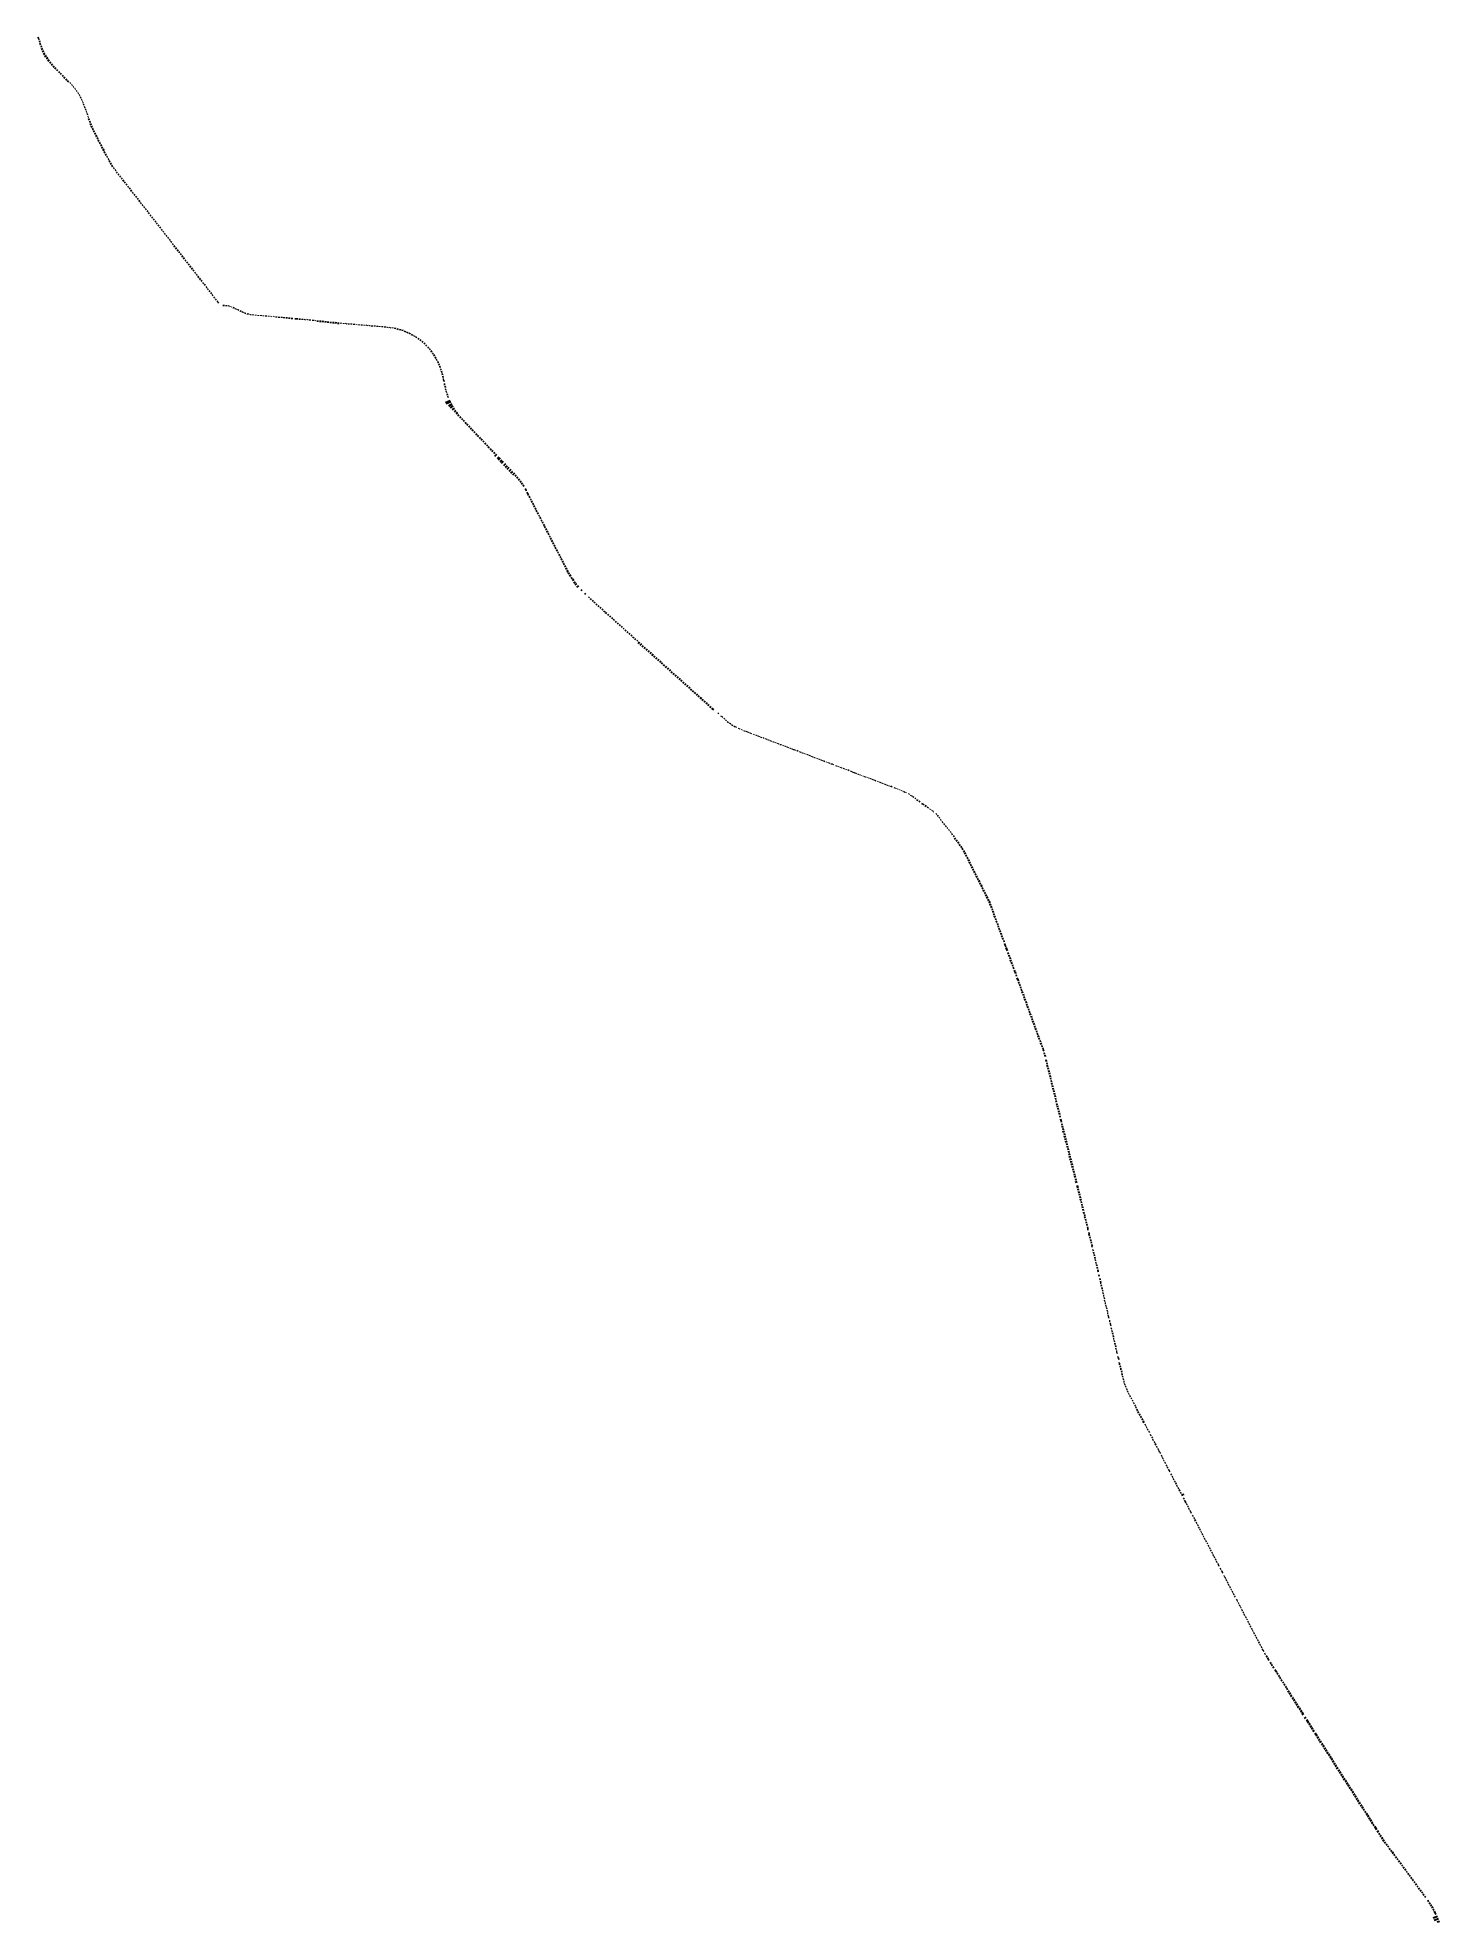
# Model space of a CAD drawing. Header units: millimetres. Extents: x 8460457 to 8473953, y 5852404 to 5870538.
import ezdxf

# ---------------------------------------------------------------- set-up
doc = ezdxf.new("R2010")
doc.units = ezdxf.units.MM
doc.layers.add('! PRZEKROJE', color=1, linetype='Continuous', lineweight=25)

msp = doc.modelspace()

# ---------------------------------------------------------------- linework, layer by layer
at = {"layer": '! PRZEKROJE', "lineweight": 30}
for p, q in [((8460470, 5870538), (8460457, 5870535)), ((8460473, 5870526), (8460461, 5870522)), ((8460480, 5870502), (8460468, 5870498)), ((8460488, 5870478), (8460475, 5870474)), ((8463899, 5867746), (8463897, 5867734)), ((8463924, 5867740), (8463920, 5867728)), ((8463948, 5867734), (8463944, 5867721)), ((8463971, 5867726), (8463967, 5867714)), ((8463995, 5867717), (8463990, 5867705)), ((8464018, 5867708), (8464013, 5867696)), ((8464041, 5867697), (8464035, 5867686)), ((8464063, 5867686), (8464057, 5867674)), ((8464084, 5867673), (8464078, 5867662)), ((8464106, 5867660), (8464099, 5867649)), ((8464126, 5867645), (8464119, 5867635)), ((8464146, 5867630), (8464138, 5867621)), ((8464165, 5867615), (8464157, 5867605)), ((8464184, 5867598), (8464175, 5867589)), ((8464202, 5867580), (8464193, 5867572)), ((8464219, 5867562), (8464210, 5867554)), ((8464235, 5867543), (8464228, 5867537)), ((8464251, 5867524), (8464241, 5867516)), ((8464266, 5867504), (8464256, 5867497)), ((8464280, 5867483), (8464269, 5867476)), ((8464293, 5867462), (8464282, 5867455)), ((8464305, 5867440), (8464294, 5867434)), ((8464316, 5867417), (8464305, 5867412)), ((8464326, 5867395), (8464315, 5867390)), ((8464336, 5867371), (8464324, 5867367)), ((8464344, 5867348), (8464332, 5867344)), ((8464470, 5866971), (8464448, 5866956)), ((8464484, 5866950), (8464466, 5866937)), ((8464499, 5866930), (8464484, 5866918)), ((8464514, 5866910), (8464501, 5866899))]:
    msp.add_line(p, q, dxfattribs=at)
at = {"layer": '! PRZEKROJE', "linetype": 'ByBlock', "lineweight": 30}
for p, q in [((8460497, 5870455), (8460484, 5870450)), ((8460506, 5870432), (8460492, 5870425)), ((8460517, 5870409), (8460501, 5870401)), ((8460528, 5870387), (8460511, 5870378)), ((8460541, 5870365), (8460524, 5870355)), ((8460554, 5870344), (8460539, 5870334)), ((8460568, 5870323), (8460553, 5870313)), ((8460583, 5870303), (8460571, 5870294)), ((8460599, 5870284), (8460588, 5870275)), ((8460615, 5870265), (8460605, 5870256)), ((8460633, 5870247), (8460622, 5870237)), ((8460650, 5870229), (8460640, 5870219)), ((8460668, 5870211), (8460657, 5870201)), ((8460685, 5870193), (8460674, 5870183)), ((8460703, 5870176), (8460692, 5870165)), ((8460720, 5870158), (8460709, 5870147)), ((8460738, 5870140), (8460726, 5870129)), ((8460755, 5870122), (8460744, 5870111)), ((8460773, 5870104), (8460766, 5870098)), ((8460790, 5870086), (8460783, 5870080)), ((8460806, 5870067), (8460799, 5870061)), ((8460822, 5870047), (8460815, 5870042)), ((8460836, 5870027), (8460829, 5870022)), ((8460850, 5870006), (8460843, 5870002)), ((8460863, 5869985), (8460856, 5869981)), ((8460875, 5869963), (8460867, 5869959)), ((8460886, 5869941), (8460878, 5869937)), ((8460897, 5869918), (8460888, 5869914)), ((8460906, 5869895), (8460897, 5869891)), ((8460915, 5869871), (8460906, 5869868)), ((8460923, 5869848), (8460914, 5869845)), ((8460931, 5869824), (8460923, 5869821)), ((8460940, 5869801), (8460931, 5869798)), ((8460948, 5869777), (8460940, 5869774)), ((8460957, 5869754), (8460943, 5869749)), ((8460966, 5869730), (8460952, 5869725)), ((8460975, 5869707), (8460960, 5869701)), ((8460985, 5869684), (8460970, 5869678)), ((8460995, 5869661), (8460981, 5869654)), ((8461006, 5869639), (8460992, 5869632)), ((8461017, 5869617), (8461004, 5869610)), ((8461029, 5869594), (8461015, 5869587)), ((8461040, 5869572), (8461026, 5869565)), ((8461051, 5869550), (8461038, 5869543)), ((8461063, 5869528), (8461049, 5869521)), ((8461074, 5869505), (8461061, 5869498)), ((8461086, 5869483), (8461072, 5869476)), ((8461097, 5869461), (8461083, 5869454)), ((8461108, 5869438), (8461095, 5869432)), ((8461120, 5869416), (8461106, 5869409)), ((8461131, 5869394), (8461120, 5869388)), ((8461143, 5869372), (8461132, 5869366)), ((8461155, 5869350), (8461143, 5869344)), ((8461167, 5869328), (8461155, 5869321)), ((8461181, 5869307), (8461168, 5869299)), ((8461195, 5869287), (8461183, 5869279)), ((8461209, 5869266), (8461199, 5869259)), ((8461224, 5869246), (8461214, 5869239)), ((8461240, 5869226), (8461230, 5869219)), ((8461255, 5869207), (8461245, 5869199)), ((8461271, 5869187), (8461260, 5869179)), ((8461286, 5869167), (8461275, 5869159)), ((8461301, 5869148), (8461291, 5869139)), ((8461317, 5869128), (8461306, 5869120)), ((8461332, 5869108), (8461321, 5869100)), ((8461348, 5869089), (8461337, 5869080)), ((8461363, 5869069), (8461352, 5869061)), ((8461378, 5869049), (8461368, 5869041)), ((8461394, 5869030), (8461383, 5869021)), ((8461409, 5869010), (8461399, 5869002)), ((8461425, 5868990), (8461414, 5868982)), ((8461440, 5868971), (8461429, 5868962)), ((8461455, 5868951), (8461445, 5868943)), ((8461471, 5868931), (8461460, 5868923)), ((8461486, 5868911), (8461476, 5868903)), ((8461501, 5868892), (8461491, 5868884)), ((8461517, 5868872), (8461507, 5868864)), ((8461532, 5868852), (8461522, 5868844)), ((8461547, 5868832), (8461537, 5868825)), ((8461563, 5868813), (8461553, 5868805)), ((8461578, 5868793), (8461568, 5868785)), ((8461594, 5868773), (8461584, 5868766)), ((8461609, 5868754), (8461599, 5868746)), ((8461624, 5868734), (8461615, 5868726)), ((8461640, 5868714), (8461630, 5868707)), ((8461655, 5868694), (8461645, 5868687)), ((8461670, 5868675), (8461661, 5868667)), ((8461686, 5868655), (8461676, 5868648)), ((8461701, 5868635), (8461692, 5868628)), ((8461716, 5868615), (8461707, 5868608)), ((8461732, 5868596), (8461723, 5868589)), ((8461747, 5868576), (8461738, 5868569)), ((8461762, 5868556), (8461753, 5868549)), ((8461778, 5868537), (8461766, 5868527)), ((8461793, 5868517), (8461781, 5868508)), ((8461809, 5868497), (8461797, 5868488)), ((8461824, 5868477), (8461812, 5868468)), ((8461839, 5868458), (8461828, 5868449)), ((8461855, 5868438), (8461843, 5868429)), ((8461870, 5868418), (8461859, 5868409)), ((8461885, 5868398), (8461874, 5868390)), ((8461901, 5868379), (8461889, 5868370)), ((8461916, 5868359), (8461905, 5868350)), ((8461931, 5868339), (8461920, 5868331)), ((8461947, 5868320), (8461936, 5868311)), ((8461962, 5868300), (8461951, 5868291)), ((8461977, 5868280), (8461967, 5868272)), ((8461993, 5868260), (8461982, 5868252)), ((8462008, 5868241), (8461997, 5868232)), ((8462024, 5868221), (8462013, 5868213)), ((8462039, 5868201), (8462028, 5868193)), ((8462054, 5868181), (8462044, 5868173)), ((8462070, 5868162), (8462059, 5868153)), ((8462085, 5868142), (8462075, 5868134)), ((8462100, 5868122), (8462090, 5868114)), ((8462115, 5868102), (8462105, 5868094)), ((8462130, 5868082), (8462121, 5868075)), ((8462144, 5868065), (8462134, 5868058)), ((8462161, 5868043), (8462152, 5868035)), ((8462176, 5868023), (8462167, 5868016)), ((8462191, 5868003), (8462182, 5867996)), ((8462199, 5867992), (8462190, 5867986)), ((8462248, 5867967), (8462247, 5867956)), ((8462272, 5867964), (8462271, 5867954)), ((8462297, 5867960), (8462295, 5867951)), ((8462321, 5867953), (8462318, 5867944)), ((8462345, 5867944), (8462340, 5867933)), ((8462367, 5867934), (8462362, 5867923)), ((8462390, 5867923), (8462384, 5867912)), ((8462413, 5867912), (8462407, 5867900)), ((8462435, 5867901), (8462429, 5867890)), ((8462458, 5867891), (8462453, 5867880)), ((8462481, 5867884), (8462478, 5867872)), ((8462506, 5867878), (8462504, 5867870)), ((8462530, 5867874), (8462530, 5867867)), ((8462555, 5867872), (8462555, 5867865)), ((8462580, 5867870), (8462580, 5867863)), ((8462605, 5867868), (8462605, 5867861)), ((8462630, 5867866), (8462630, 5867859)), ((8462655, 5867864), (8462654, 5867857)), ((8462680, 5867862), (8462679, 5867855)), ((8462705, 5867860), (8462704, 5867853)), ((8462730, 5867858), (8462729, 5867851)), ((8462755, 5867856), (8462754, 5867846)), ((8462780, 5867854), (8462779, 5867844)), ((8462805, 5867852), (8462804, 5867842)), ((8462829, 5867850), (8462829, 5867839)), ((8462854, 5867848), (8462853, 5867836)), ((8462879, 5867846), (8462878, 5867834)), ((8462904, 5867844), (8462903, 5867831)), ((8462940, 5867841), (8462939, 5867828)), ((8462954, 5867839), (8462953, 5867827)), ((8462979, 5867837), (8462978, 5867825)), ((8463004, 5867834), (8463003, 5867823)), ((8463029, 5867831), (8463028, 5867821)), ((8463054, 5867829), (8463053, 5867819)), ((8463078, 5867826), (8463078, 5867817)), ((8463107, 5867823), (8463106, 5867814)), ((8463128, 5867821), (8463127, 5867813)), ((8463153, 5867818), (8463151, 5867804)), ((8463178, 5867816), (8463176, 5867801)), ((8463203, 5867813), (8463201, 5867799)), ((8463228, 5867811), (8463226, 5867796)), ((8463252, 5867808), (8463251, 5867794)), ((8463277, 5867805), (8463276, 5867791)), ((8463302, 5867803), (8463301, 5867788)), ((8463327, 5867800), (8463325, 5867786)), ((8463352, 5867798), (8463350, 5867783)), ((8463377, 5867795), (8463376, 5867787)), ((8463402, 5867793), (8463401, 5867784)), ((8463427, 5867791), (8463426, 5867782)), ((8463451, 5867789), (8463451, 5867780)), ((8463476, 5867787), (8463476, 5867778)), ((8463501, 5867785), (8463501, 5867776)), ((8463526, 5867783), (8463525, 5867774)), ((8463551, 5867780), (8463550, 5867772)), ((8463576, 5867778), (8463575, 5867770)), ((8463601, 5867776), (8463600, 5867768)), ((8463626, 5867774), (8463625, 5867766)), ((8463651, 5867772), (8463650, 5867764)), ((8463676, 5867770), (8463675, 5867761)), ((8463701, 5867768), (8463700, 5867759)), ((8463725, 5867766), (8463725, 5867757)), ((8463750, 5867764), (8463750, 5867755)), ((8463775, 5867762), (8463775, 5867753)), ((8463800, 5867760), (8463799, 5867750)), ((8463825, 5867757), (8463824, 5867747)), ((8463850, 5867754), (8463849, 5867745)), ((8463875, 5867751), (8463873, 5867742)), ((8463899, 5867746), (8463897, 5867734)), ((8464352, 5867324), (8464339, 5867321)), ((8464358, 5867300), (8464346, 5867297)), ((8464364, 5867276), (8464352, 5867273)), ((8464369, 5867251), (8464357, 5867248)), ((8464373, 5867237), (8464361, 5867234)), ((8464380, 5867202), (8464368, 5867200)), ((8464386, 5867178), (8464374, 5867175)), ((8464392, 5867154), (8464380, 5867151)), ((8464429, 5867045), (8464383, 5867024)), ((8464398, 5867130), (8464386, 5867126)), ((8464434, 5867036), (8464391, 5867016)), ((8464406, 5867106), (8464394, 5867102)), ((8464414, 5867082), (8464402, 5867078)), ((8464446, 5867012), (8464412, 5866994)), ((8464457, 5866992), (8464429, 5866976)), ((8464531, 5866891), (8464519, 5866881)), ((8464549, 5866872), (8464538, 5866861)), ((8464565, 5866855), (8464554, 5866844)), ((8464582, 5866837), (8464571, 5866826)), ((8464599, 5866819), (8464588, 5866808)), ((8464617, 5866800), (8464605, 5866790)), ((8464634, 5866782), (8464623, 5866772)), ((8464651, 5866764), (8464640, 5866753)), ((8464668, 5866746), (8464657, 5866735)), ((8464686, 5866728), (8464674, 5866717)), ((8464703, 5866710), (8464691, 5866699)), ((8464720, 5866692), (8464709, 5866681)), ((8464737, 5866674), (8464726, 5866663)), ((8464754, 5866655), (8464743, 5866645)), ((8464772, 5866637), (8464760, 5866627)), ((8464789, 5866619), (8464778, 5866608)), ((8464806, 5866601), (8464795, 5866590)), ((8464823, 5866583), (8464812, 5866572)), ((8464840, 5866565), (8464829, 5866554)), ((8464858, 5866547), (8464846, 5866536)), ((8464875, 5866529), (8464856, 5866510)), ((8464899, 5866503), (8464880, 5866485)), ((8464909, 5866492), (8464890, 5866474)), ((8464927, 5866474), (8464907, 5866456)), ((8464940, 5866460), (8464921, 5866441)), ((8464961, 5866438), (8464942, 5866420)), ((8464978, 5866420), (8464959, 5866402)), ((8464995, 5866402), (8464976, 5866383)), ((8465013, 5866384), (8464993, 5866365)), ((8465030, 5866365), (8465011, 5866347)), ((8465047, 5866347), (8465028, 5866329)), ((8465064, 5866329), (8465052, 5866318)), ((8465081, 5866310), (8465069, 5866300)), ((8465097, 5866291), (8465084, 5866281)), ((8465112, 5866271), (8465099, 5866262)), ((8465127, 5866251), (8465114, 5866243)), ((8465140, 5866230), (8465128, 5866222)), ((8465160, 5866196), (8465147, 5866189)), ((8465165, 5866186), (8465152, 5866180)), ((8465646, 5865287), (8465645, 5865287)), ((8465664, 5865264), (8465647, 5865251)), ((8465697, 5865226), (8465686, 5865217)), ((8465731, 5865190), (8465723, 5865182)), ((8465767, 5865156), (8465761, 5865148)), ((8465786, 5865139), (8465777, 5865129)), ((8465805, 5865122), (8465796, 5865113)), ((8465823, 5865106), (8465814, 5865096)), ((8465842, 5865089), (8465833, 5865079)), ((8465860, 5865072), (8465852, 5865063)), ((8465879, 5865056), (8465870, 5865046)), ((8465898, 5865039), (8465889, 5865029)), ((8465916, 5865022), (8465907, 5865012)), ((8465935, 5865006), (8465926, 5864996)), ((8465954, 5864989), (8465945, 5864979)), ((8465972, 5864972), (8465963, 5864962)), ((8465991, 5864956), (8465982, 5864946)), ((8466009, 5864939), (8466001, 5864929)), ((8466028, 5864922), (8466019, 5864912)), ((8466047, 5864905), (8466038, 5864896)), ((8466065, 5864889), (8466056, 5864879)), ((8466084, 5864872), (8466075, 5864862)), ((8466102, 5864855), (8466094, 5864846)), ((8466121, 5864839), (8466112, 5864829)), ((8466140, 5864822), (8466131, 5864812)), ((8466158, 5864805), (8466149, 5864795)), ((8466177, 5864789), (8466168, 5864779)), ((8466195, 5864772), (8466187, 5864762)), ((8466214, 5864755), (8466205, 5864745)), ((8466233, 5864739), (8466226, 5864731)), ((8466251, 5864722), (8466238, 5864707)), ((8466270, 5864705), (8466256, 5864690)), ((8466288, 5864688), (8466275, 5864673)), ((8466307, 5864672), (8466296, 5864659)), ((8466326, 5864655), (8466314, 5864642)), ((8466344, 5864638), (8466333, 5864626)), ((8466363, 5864622), (8466351, 5864609)), ((8466382, 5864605), (8466370, 5864592)), ((8466400, 5864588), (8466389, 5864576)), ((8466419, 5864572), (8466407, 5864559)), ((8466437, 5864555), (8466426, 5864542)), ((8466456, 5864538), (8466445, 5864525)), ((8466475, 5864522), (8466463, 5864509)), ((8466493, 5864505), (8466482, 5864492)), ((8466512, 5864488), (8466500, 5864475)), ((8466530, 5864471), (8466519, 5864459)), ((8466549, 5864455), (8466538, 5864442)), ((8466568, 5864438), (8466556, 5864425)), ((8466586, 5864421), (8466575, 5864409)), ((8466605, 5864405), (8466593, 5864392)), ((8466623, 5864388), (8466612, 5864375)), ((8466642, 5864371), (8466631, 5864358)), ((8466661, 5864355), (8466649, 5864342)), ((8466679, 5864338), (8466668, 5864325)), ((8466698, 5864321), (8466686, 5864308)), ((8466717, 5864304), (8466705, 5864292)), ((8466735, 5864288), (8466724, 5864275)), ((8466754, 5864271), (8466742, 5864258)), ((8466772, 5864254), (8466761, 5864242)), ((8466791, 5864238), (8466780, 5864225)), ((8466810, 5864221), (8466798, 5864208)), ((8466828, 5864204), (8466817, 5864192)), ((8466847, 5864188), (8466835, 5864175)), ((8466865, 5864171), (8466854, 5864158)), ((8466884, 5864154), (8466873, 5864141)), ((8466903, 5864138), (8466891, 5864125)), ((8466921, 5864121), (8466910, 5864108)), ((8466940, 5864104), (8466928, 5864091)), ((8466958, 5864087), (8466947, 5864075)), ((8466966, 5864080), (8466955, 5864068)), ((8467013, 5864038), (8467007, 5864031)), ((8467043, 5864012), (8467037, 5864005)), ((8467050, 5864005), (8467044, 5863998)), ((8467088, 5863972), (8467081, 5863964)), ((8467107, 5863956), (8467100, 5863947)), ((8467127, 5863941), (8467121, 5863932)), ((8467148, 5863927), (8467142, 5863918)), ((8467169, 5863914), (8467164, 5863905)), ((8467180, 5863909), (8467175, 5863900)), ((8467237, 5863882), (8467234, 5863874)), ((8467284, 5863865), (8467281, 5863856)), ((8467301, 5863858), (8467297, 5863849)), ((8467324, 5863849), (8467321, 5863840)), ((8467354, 5863838), (8467351, 5863829)), ((8467377, 5863829), (8467374, 5863820)), ((8467401, 5863820), (8467397, 5863811)), ((8467424, 5863811), (8467421, 5863802)), ((8467448, 5863802), (8467444, 5863794)), ((8467471, 5863794), (8467468, 5863785)), ((8467494, 5863785), (8467491, 5863776)), ((8467518, 5863776), (8467514, 5863767)), ((8467541, 5863767), (8467538, 5863758)), ((8467564, 5863758), (8467561, 5863749)), ((8467588, 5863749), (8467584, 5863740)), ((8467611, 5863740), (8467608, 5863731)), ((8467634, 5863731), (8467631, 5863723)), ((8467658, 5863723), (8467654, 5863714)), ((8467681, 5863714), (8467678, 5863705)), ((8467705, 5863705), (8467701, 5863696)), ((8467728, 5863696), (8467725, 5863687)), ((8467747, 5863689), (8467744, 5863680)), ((8467775, 5863678), (8467771, 5863669)), ((8467798, 5863669), (8467795, 5863660)), ((8467821, 5863660), (8467818, 5863652)), ((8467845, 5863652), (8467841, 5863643)), ((8467868, 5863643), (8467865, 5863634)), ((8467892, 5863634), (8467888, 5863625)), ((8467915, 5863625), (8467912, 5863616)), ((8467938, 5863616), (8467935, 5863607)), ((8467962, 5863607), (8467958, 5863598)), ((8467985, 5863598), (8467982, 5863589)), ((8468008, 5863589), (8468005, 5863581)), ((8468032, 5863581), (8468028, 5863572)), ((8468055, 5863572), (8468052, 5863563)), ((8468079, 5863563), (8468075, 5863554)), ((8468102, 5863554), (8468099, 5863545)), ((8468113, 5863550), (8468110, 5863541)), ((8468149, 5863536), (8468145, 5863527)), ((8468172, 5863527), (8468169, 5863518)), ((8468195, 5863519), (8468192, 5863510)), ((8468219, 5863510), (8468215, 5863501)), ((8468242, 5863501), (8468239, 5863492)), ((8468266, 5863492), (8468262, 5863483)), ((8468289, 5863483), (8468286, 5863474)), ((8468310, 5863475), (8468307, 5863466)), ((8468329, 5863468), (8468326, 5863459)), ((8468336, 5863465), (8468332, 5863456)), ((8468359, 5863456), (8468356, 5863447)), ((8468382, 5863447), (8468379, 5863439)), ((8468410, 5863437), (8468407, 5863428)), ((8468429, 5863430), (8468426, 5863421)), ((8468453, 5863421), (8468449, 5863412)), ((8468476, 5863412), (8468473, 5863403)), ((8468499, 5863403), (8468496, 5863394)), ((8468523, 5863394), (8468519, 5863385)), ((8468546, 5863385), (8468543, 5863377)), ((8468569, 5863377), (8468566, 5863368)), ((8468593, 5863368), (8468589, 5863359)), ((8468616, 5863359), (8468613, 5863350)), ((8468639, 5863350), (8468636, 5863341)), ((8468663, 5863341), (8468659, 5863332)), ((8468680, 5863335), (8468676, 5863326)), ((8468710, 5863323), (8468706, 5863314)), ((8468733, 5863314), (8468730, 5863306)), ((8468756, 5863305), (8468753, 5863297)), ((8468779, 5863296), (8468776, 5863287)), ((8468802, 5863286), (8468798, 5863277)), ((8468816, 5863279), (8468812, 5863271)), ((8468847, 5863263), (8468842, 5863255)), ((8468868, 5863250), (8468863, 5863241)), ((8468889, 5863236), (8468883, 5863227)), ((8468909, 5863221), (8468903, 5863213)), ((8468930, 5863207), (8468922, 5863196)), ((8468950, 5863192), (8468942, 5863182)), ((8468978, 5863172), (8468971, 5863161)), ((8468991, 5863163), (8468983, 5863152)), ((8469011, 5863149), (8469003, 5863138)), ((8469031, 5863134), (8469025, 5863126)), ((8469051, 5863119), (8469046, 5863112)), ((8469071, 5863104), (8469066, 5863098)), ((8469083, 5863094), (8469077, 5863088)), ((8469126, 5863053), (8469118, 5863046)), ((8469142, 5863034), (8469135, 5863028)), ((8469157, 5863014), (8469150, 5863008)), ((8469173, 5862994), (8469164, 5862988)), ((8469188, 5862975), (8469180, 5862968)), ((8469204, 5862955), (8469195, 5862948)), ((8469219, 5862935), (8469211, 5862929)), ((8469234, 5862916), (8469226, 5862909)), ((8469250, 5862896), (8469242, 5862889)), ((8469265, 5862876), (8469257, 5862870)), ((8469281, 5862857), (8469272, 5862850)), ((8469296, 5862837), (8469283, 5862827)), ((8469311, 5862817), (8469298, 5862807)), ((8469428, 5862625), (8469413, 5862618)), ((8469439, 5862603), (8469424, 5862595)), ((8469450, 5862580), (8469435, 5862573)), ((8469461, 5862558), (8469446, 5862550)), ((8469472, 5862535), (8469458, 5862528)), ((8469484, 5862513), (8469469, 5862506)), ((8469495, 5862491), (8469480, 5862483)), ((8469506, 5862468), (8469491, 5862461)), ((8469517, 5862446), (8469502, 5862439)), ((8469528, 5862424), (8469513, 5862416)), ((8469539, 5862401), (8469524, 5862394)), ((8469551, 5862379), (8469536, 5862371)), ((8469562, 5862356), (8469547, 5862349)), ((8469573, 5862334), (8469558, 5862327)), ((8469584, 5862312), (8469569, 5862304)), ((8469595, 5862289), (8469580, 5862282)), ((8469606, 5862267), (8469591, 5862259)), ((8469617, 5862244), (8469602, 5862237)), ((8469627, 5862222), (8469612, 5862215)), ((8469637, 5862198), (8469621, 5862192)), ((8469646, 5862175), (8469631, 5862170)), ((8469654, 5862151), (8469640, 5862147)), ((8469662, 5862128), (8469648, 5862123)), ((8469670, 5862104), (8469656, 5862099)), ((8469679, 5862081), (8469665, 5862076)), ((8469687, 5862057), (8469674, 5862052)), ((8469696, 5862034), (8469682, 5862029)), ((8469705, 5862010), (8469691, 5862005)), ((8469713, 5861987), (8469700, 5861982)), ((8469722, 5861963), (8469709, 5861958)), ((8469731, 5861940), (8469717, 5861935)), ((8469740, 5861917), (8469726, 5861912)), ((8469748, 5861893), (8469735, 5861888)), ((8469757, 5861870), (8469744, 5861865)), ((8469766, 5861846), (8469752, 5861841)), ((8469783, 5861799), (8469768, 5861794)), ((8469792, 5861776), (8469777, 5861770)), ((8469797, 5861760), (8469782, 5861755)), ((8469809, 5861729), (8469794, 5861723)), ((8469817, 5861705), (8469802, 5861700)), ((8469826, 5861682), (8469811, 5861677)), ((8469834, 5861658), (8469819, 5861653)), ((8469843, 5861635), (8469828, 5861630)), ((8469851, 5861611), (8469836, 5861606)), ((8469860, 5861588), (8469845, 5861583)), ((8469871, 5861559), (8469856, 5861554)), ((8469877, 5861541), (8469862, 5861536)), ((8469886, 5861516), (8469872, 5861511)), ((8469898, 5861485), (8469883, 5861479)), ((8469903, 5861471), (8469888, 5861465)), ((8469911, 5861447), (8469897, 5861442)), ((8469920, 5861424), (8469906, 5861418)), ((8469928, 5861400), (8469914, 5861395)), ((8469937, 5861377), (8469923, 5861371)), ((8469945, 5861353), (8469931, 5861348)), ((8469954, 5861330), (8469940, 5861324)), ((8469963, 5861306), (8469948, 5861301)), ((8469971, 5861283), (8469957, 5861277)), ((8469980, 5861259), (8469965, 5861254)), ((8469988, 5861236), (8469974, 5861230)), ((8469997, 5861212), (8469982, 5861207)), ((8470005, 5861189), (8469991, 5861183)), ((8470014, 5861165), (8470000, 5861160)), ((8470022, 5861142), (8470008, 5861136)), ((8470031, 5861118), (8470017, 5861113)), ((8470039, 5861095), (8470025, 5861089)), ((8470048, 5861071), (8470034, 5861066)), ((8470057, 5861048), (8470042, 5861042)), ((8470065, 5861024), (8470051, 5861019)), ((8470074, 5861001), (8470059, 5860995)), ((8470082, 5860977), (8470068, 5860972)), ((8470091, 5860954), (8470077, 5860948)), ((8470099, 5860930), (8470085, 5860925)), ((8470108, 5860907), (8470094, 5860902)), ((8470116, 5860883), (8470102, 5860878)), ((8470125, 5860860), (8470111, 5860855)), ((8470133, 5860836), (8470119, 5860831)), ((8470142, 5860813), (8470128, 5860808)), ((8470147, 5860796), (8470134, 5860791)), ((8470156, 5860765), (8470142, 5860761)), ((8470163, 5860741), (8470148, 5860737)), ((8470337, 5860037), (8470322, 5860033)), ((8470344, 5860013), (8470326, 5860008)), ((8470350, 5859989), (8470333, 5859984)), ((8470356, 5859964), (8470339, 5859960)), ((8470362, 5859940), (8470345, 5859936)), ((8470368, 5859916), (8470351, 5859911)), ((8470374, 5859892), (8470357, 5859887)), ((8470380, 5859867), (8470363, 5859863)), ((8470386, 5859843), (8470369, 5859839)), ((8470392, 5859819), (8470375, 5859814)), ((8470398, 5859795), (8470381, 5859790)), ((8470405, 5859770), (8470387, 5859766)), ((8470411, 5859746), (8470393, 5859742)), ((8470417, 5859722), (8470399, 5859717)), ((8470423, 5859698), (8470405, 5859693)), ((8470429, 5859673), (8470412, 5859669)), ((8470435, 5859649), (8470418, 5859645)), ((8470600, 5858969), (8470589, 5858966)), ((8470606, 5858945), (8470594, 5858942)), ((8470612, 5858920), (8470600, 5858917)), ((8470615, 5858906), (8470604, 5858903)), ((8470623, 5858872), (8470612, 5858869)), ((8470630, 5858845), (8470618, 5858842)), ((8470635, 5858823), (8470623, 5858820)), ((8470641, 5858799), (8470629, 5858796)), ((8470647, 5858774), (8470635, 5858772)), ((8470652, 5858750), (8470641, 5858747)), ((8470658, 5858726), (8470646, 5858723)), ((8470664, 5858701), (8470652, 5858699)), ((8470670, 5858677), (8470658, 5858674)), ((8470671, 5858669), (8470660, 5858666)), ((8470681, 5858628), (8470669, 5858626)), ((8470690, 5858593), (8470678, 5858590)), ((8470696, 5858567), (8470684, 5858565)), ((8470698, 5858555), (8470687, 5858553)), ((8470704, 5858531), (8470692, 5858528)), ((8470710, 5858507), (8470698, 5858504)), ((8470715, 5858482), (8470705, 5858480)), ((8470720, 5858458), (8470710, 5858456)), ((8470783, 5858190), (8470773, 5858188)), ((8470789, 5858166), (8470779, 5858163)), ((8470880, 5857776), (8470868, 5857774)), ((8470886, 5857752), (8470874, 5857749)), ((8470892, 5857728), (8470880, 5857725)), ((8470898, 5857703), (8470886, 5857701)), ((8470903, 5857679), (8470891, 5857676)), ((8470909, 5857655), (8470898, 5857652)), ((8470915, 5857630), (8470905, 5857628)), ((8470922, 5857606), (8470912, 5857604)), ((8470929, 5857582), (8470919, 5857579)), ((8470937, 5857559), (8470928, 5857555)), ((8470947, 5857536), (8470937, 5857531)), ((8470957, 5857513), (8470948, 5857509)), ((8470968, 5857490), (8470959, 5857486)), ((8470979, 5857468), (8470971, 5857464)), ((8470990, 5857446), (8470982, 5857441)), ((8471002, 5857424), (8470994, 5857419)), ((8471014, 5857402), (8471006, 5857397)), ((8471026, 5857380), (8471018, 5857375)), ((8471038, 5857358), (8471029, 5857353)), ((8471050, 5857336), (8471036, 5857329)), ((8471061, 5857314), (8471048, 5857306)), ((8471073, 5857292), (8471060, 5857284)), ((8471085, 5857270), (8471072, 5857262)), ((8471097, 5857248), (8471084, 5857240)), ((8471111, 5857222), (8471094, 5857213)), ((8471127, 5857191), (8471118, 5857187)), ((8471138, 5857169), (8471129, 5857165)), ((8471150, 5857147), (8471141, 5857142)), ((8471161, 5857126), (8471152, 5857121)), ((8471340, 5856782), (8471330, 5856777)), ((8471351, 5856760), (8471341, 5856755)), ((8471358, 5856747), (8471348, 5856741)), ((8471375, 5856716), (8471365, 5856710)), ((8471386, 5856694), (8471376, 5856688)), ((8471398, 5856671), (8471388, 5856666)), ((8471410, 5856649), (8471400, 5856644)), ((8471421, 5856627), (8471411, 5856622)), ((8471433, 5856605), (8471423, 5856600)), ((8471444, 5856583), (8471435, 5856578)), ((8471456, 5856561), (8471446, 5856556)), ((8471468, 5856539), (8471458, 5856533)), ((8471507, 5856463), (8471497, 5856458)), ((8471514, 5856450), (8471504, 5856445)), ((8471526, 5856428), (8471516, 5856423)), ((8471537, 5856406), (8471527, 5856401)), ((8471549, 5856384), (8471539, 5856378)), ((8471560, 5856361), (8471551, 5856357)), ((8471567, 5856348), (8471558, 5856343)), ((8471583, 5856317), (8471574, 5856312)), ((8471595, 5856295), (8471585, 5856290)), ((8471607, 5856273), (8471597, 5856268)), ((8471618, 5856251), (8471609, 5856246)), ((8471630, 5856228), (8471620, 5856223)), ((8471641, 5856206), (8471632, 5856201)), ((8471653, 5856184), (8471643, 5856179)), ((8471664, 5856162), (8471655, 5856157)), ((8471676, 5856140), (8471666, 5856135)), ((8471687, 5856118), (8471678, 5856113)), ((8471699, 5856095), (8471689, 5856090)), ((8471711, 5856073), (8471701, 5856068)), ((8471722, 5856051), (8471713, 5856046)), ((8471734, 5856029), (8471724, 5856024)), ((8471745, 5856007), (8471736, 5856002)), ((8471757, 5855985), (8471747, 5855980)), ((8471768, 5855962), (8471759, 5855957)), ((8471780, 5855940), (8471770, 5855935)), ((8471792, 5855918), (8471782, 5855913)), ((8471803, 5855896), (8471794, 5855891)), ((8471815, 5855874), (8471805, 5855869)), ((8471826, 5855852), (8471817, 5855847)), ((8471833, 5855838), (8471824, 5855833)), ((8472081, 5855364), (8472072, 5855359)), ((8472092, 5855342), (8472083, 5855337)), ((8472104, 5855320), (8472095, 5855315)), ((8472116, 5855298), (8472107, 5855293)), ((8472129, 5855274), (8472120, 5855269)), ((8472139, 5855254), (8472129, 5855248)), ((8472151, 5855231), (8472141, 5855226)), ((8472162, 5855209), (8472153, 5855204)), ((8472174, 5855187), (8472164, 5855182)), ((8472186, 5855165), (8472176, 5855160)), ((8472197, 5855143), (8472187, 5855138)), ((8472209, 5855121), (8472199, 5855115)), ((8472220, 5855098), (8472210, 5855093)), ((8472232, 5855076), (8472222, 5855071)), ((8472243, 5855054), (8472233, 5855049)), ((8472255, 5855032), (8472245, 5855027)), ((8472262, 5855019), (8472253, 5855013)), ((8472280, 5854989), (8472271, 5854983)), ((8472294, 5854967), (8472282, 5854959)), ((8472307, 5854946), (8472294, 5854939)), ((8472315, 5854934), (8472302, 5854926)), ((8472333, 5854904), (8472321, 5854896)), ((8472347, 5854883), (8472335, 5854875)), ((8472360, 5854862), (8472348, 5854854)), ((8472379, 5854832), (8472367, 5854825)), ((8472387, 5854820), (8472375, 5854812)), ((8472400, 5854799), (8472388, 5854791)), ((8472414, 5854778), (8472402, 5854770)), ((8472427, 5854756), (8472415, 5854749)), ((8472441, 5854735), (8472428, 5854728)), ((8472454, 5854714), (8472442, 5854706)), ((8472467, 5854693), (8472455, 5854685)), ((8472481, 5854672), (8472469, 5854664)), ((8472494, 5854651), (8472482, 5854643)), ((8472508, 5854630), (8472491, 5854619)), ((8472521, 5854609), (8472505, 5854598)), ((8472534, 5854588), (8472518, 5854577)), ((8472548, 5854567), (8472532, 5854556)), ((8472561, 5854545), (8472545, 5854535)), ((8472575, 5854524), (8472558, 5854514)), ((8472588, 5854503), (8472572, 5854493)), ((8472602, 5854482), (8472585, 5854472)), ((8472615, 5854461), (8472599, 5854451)), ((8472628, 5854440), (8472612, 5854430)), ((8472642, 5854419), (8472626, 5854409)), ((8472646, 5854412), (8472630, 5854402)), ((8472669, 5854377), (8472652, 5854366)), ((8472686, 5854349), (8472670, 5854339)), ((8472696, 5854335), (8472679, 5854324)), ((8472709, 5854314), (8472693, 5854303)), ((8472723, 5854292), (8472706, 5854282)), ((8472736, 5854271), (8472720, 5854261)), ((8472749, 5854250), (8472733, 5854240)), ((8472767, 5854223), (8472750, 5854212)), ((8472776, 5854208), (8472760, 5854198)), ((8472790, 5854187), (8472773, 5854177)), ((8472803, 5854166), (8472787, 5854155)), ((8472817, 5854145), (8472800, 5854134)), ((8472830, 5854124), (8472814, 5854113)), ((8472843, 5854103), (8472827, 5854092)), ((8472857, 5854082), (8472840, 5854071)), ((8472870, 5854060), (8472854, 5854050)), ((8472884, 5854039), (8472867, 5854029)), ((8472897, 5854018), (8472881, 5854008)), ((8472911, 5853997), (8472894, 5853987)), ((8472924, 5853976), (8472908, 5853966)), ((8472937, 5853955), (8472921, 5853945)), ((8472951, 5853934), (8472934, 5853924)), ((8472964, 5853913), (8472948, 5853902)), ((8472978, 5853892), (8472961, 5853881)), ((8472991, 5853871), (8472975, 5853860)), ((8473005, 5853850), (8472988, 5853839)), ((8473018, 5853829), (8473002, 5853818)), ((8473031, 5853807), (8473015, 5853797)), ((8473045, 5853786), (8473028, 5853776)), ((8473058, 5853765), (8473042, 5853755)), ((8473072, 5853744), (8473055, 5853734)), ((8473085, 5853723), (8473069, 5853713)), ((8473099, 5853702), (8473082, 5853692)), ((8473112, 5853681), (8473096, 5853671)), ((8473125, 5853660), (8473109, 5853649)), ((8473139, 5853639), (8473122, 5853628)), ((8473152, 5853618), (8473136, 5853607)), ((8473166, 5853597), (8473149, 5853586)), ((8473179, 5853575), (8473163, 5853565)), ((8473193, 5853554), (8473176, 5853544)), ((8473206, 5853533), (8473190, 5853523)), ((8473219, 5853512), (8473203, 5853502)), ((8473233, 5853491), (8473218, 5853482)), ((8473246, 5853470), (8473231, 5853461)), ((8473260, 5853449), (8473245, 5853439)), ((8473273, 5853428), (8473258, 5853418)), ((8473287, 5853407), (8473272, 5853397)), ((8473300, 5853386), (8473285, 5853376)), ((8473313, 5853365), (8473298, 5853355)), ((8473327, 5853343), (8473312, 5853334)), ((8473340, 5853322), (8473325, 5853313)), ((8473367, 5853280), (8473352, 5853271)), ((8473380, 5853259), (8473366, 5853250)), ((8473394, 5853238), (8473379, 5853228)), ((8473408, 5853217), (8473393, 5853208)), ((8473422, 5853196), (8473406, 5853186)), ((8473436, 5853176), (8473423, 5853167)), ((8473451, 5853156), (8473438, 5853146)), ((8473465, 5853136), (8473453, 5853126)), ((8473480, 5853115), (8473468, 5853106)), ((8473495, 5853095), (8473482, 5853086)), ((8473510, 5853075), (8473497, 5853066)), ((8473525, 5853055), (8473513, 5853046)), ((8473540, 5853035), (8473528, 5853026)), ((8473554, 5853015), (8473543, 5853006)), ((8473569, 5852995), (8473558, 5852986)), ((8473584, 5852975), (8473572, 5852966)), ((8473599, 5852954), (8473587, 5852946)), ((8473614, 5852934), (8473602, 5852926)), ((8473629, 5852914), (8473617, 5852906)), ((8473643, 5852894), (8473632, 5852885)), ((8473658, 5852874), (8473647, 5852865)), ((8473673, 5852854), (8473661, 5852845)), ((8473688, 5852834), (8473676, 5852825)), ((8473703, 5852814), (8473691, 5852805)), ((8473718, 5852793), (8473706, 5852785)), ((8473732, 5852773), (8473721, 5852765)), ((8473747, 5852753), (8473736, 5852745)), ((8473762, 5852733), (8473750, 5852724)), ((8473777, 5852713), (8473765, 5852704)), ((8473792, 5852693), (8473780, 5852684)), ((8473807, 5852673), (8473795, 5852664)), ((8473821, 5852653), (8473810, 5852644)), ((8473851, 5852612), (8473839, 5852604)), ((8473866, 5852592), (8473853, 5852583)), ((8473879, 5852571), (8473866, 5852563)), ((8473892, 5852550), (8473879, 5852542)), ((8473904, 5852528), (8473891, 5852521)), ((8473915, 5852505), (8473901, 5852499)), ((8473935, 5852459), (8473894, 5852443)), ((8473944, 5852436), (8473903, 5852420)), ((8473923, 5852488), (8473908, 5852482)), ((8473953, 5852413), (8473931, 5852404))]:
    msp.add_line(p, q, dxfattribs=at)
at = {"layer": '! PRZEKROJE', "linetype": 'Continuous', "lineweight": 30}
for p, q in [((8465178, 5866161), (8465165, 5866154)), ((8465188, 5866142), (8465175, 5866135)), ((8465199, 5866120), (8465186, 5866113)), ((8465210, 5866098), (8465198, 5866091)), ((8465222, 5866075), (8465209, 5866069)), ((8465233, 5866053), (8465221, 5866047)), ((8465245, 5866031), (8465232, 5866024)), ((8465256, 5866009), (8465243, 5866002)), ((8465268, 5865986), (8465255, 5865980)), ((8465279, 5865964), (8465266, 5865958)), ((8465290, 5865942), (8465278, 5865935)), ((8465302, 5865920), (8465289, 5865913)), ((8465313, 5865897), (8465301, 5865891)), ((8465325, 5865875), (8465312, 5865869)), ((8465336, 5865853), (8465323, 5865846)), ((8465348, 5865831), (8465335, 5865824)), ((8465359, 5865809), (8465346, 5865802)), ((8465371, 5865786), (8465358, 5865780)), ((8465382, 5865764), (8465369, 5865758)), ((8465393, 5865742), (8465381, 5865735)), ((8465405, 5865720), (8465392, 5865713)), ((8465416, 5865697), (8465403, 5865691)), ((8465428, 5865675), (8465415, 5865669)), ((8465439, 5865653), (8465426, 5865646)), ((8465451, 5865631), (8465438, 5865624)), ((8465462, 5865608), (8465449, 5865602)), ((8465473, 5865586), (8465461, 5865580)), ((8465485, 5865564), (8465472, 5865557)), ((8465496, 5865542), (8465484, 5865535)), ((8465508, 5865520), (8465495, 5865513)), ((8465519, 5865497), (8465506, 5865491)), ((8465531, 5865475), (8465518, 5865468)), ((8465542, 5865453), (8465529, 5865446)), ((8467069, 5863988), (8467063, 5863981)), ((8467212, 5863893), (8467208, 5863884)), ((8467264, 5863872), (8467260, 5863863)), ((8469110, 5863069), (8469104, 5863063)), ((8469777, 5861816), (8469762, 5861810)), ((8470174, 5860697), (8470159, 5860694)), ((8470175, 5860692), (8470160, 5860689)), ((8470181, 5860668), (8470166, 5860664)), ((8470187, 5860644), (8470172, 5860640)), ((8470193, 5860619), (8470178, 5860616)), ((8470199, 5860595), (8470184, 5860591)), ((8470205, 5860571), (8470190, 5860567)), ((8470211, 5860547), (8470196, 5860543)), ((8470217, 5860522), (8470202, 5860519)), ((8470223, 5860498), (8470208, 5860494)), ((8470229, 5860474), (8470214, 5860470)), ((8470235, 5860449), (8470220, 5860446)), ((8470241, 5860425), (8470226, 5860422)), ((8470247, 5860401), (8470232, 5860397)), ((8470253, 5860377), (8470238, 5860373)), ((8470259, 5860352), (8470244, 5860349)), ((8470265, 5860328), (8470250, 5860324)), ((8470271, 5860304), (8470256, 5860300)), ((8470278, 5860275), (8470263, 5860271)), ((8470283, 5860255), (8470268, 5860252)), ((8470289, 5860231), (8470274, 5860227)), ((8470295, 5860207), (8470280, 5860203)), ((8470301, 5860182), (8470286, 5860179)), ((8470306, 5860158), (8470292, 5860154)), ((8470315, 5860125), (8470300, 5860122)), ((8470318, 5860110), (8470304, 5860106)), ((8470326, 5860080), (8470311, 5860077)), ((8470331, 5860058), (8470316, 5860055)), ((8470441, 5859625), (8470425, 5859621)), ((8470447, 5859601), (8470431, 5859597)), ((8470452, 5859579), (8470436, 5859575)), ((8470459, 5859552), (8470442, 5859548)), ((8470465, 5859528), (8470448, 5859524)), ((8470474, 5859488), (8470458, 5859484)), ((8470476, 5859479), (8470460, 5859475)), ((8470482, 5859455), (8470466, 5859451)), ((8470488, 5859430), (8470472, 5859427)), ((8470494, 5859406), (8470479, 5859403)), ((8470500, 5859382), (8470485, 5859378)), ((8470506, 5859358), (8470491, 5859354)), ((8470512, 5859333), (8470497, 5859330)), ((8470518, 5859309), (8470503, 5859305)), ((8470524, 5859285), (8470509, 5859281)), ((8470530, 5859260), (8470515, 5859257)), ((8470537, 5859231), (8470522, 5859227)), ((8470543, 5859207), (8470529, 5859204)), ((8470547, 5859188), (8470534, 5859184)), ((8470553, 5859163), (8470540, 5859160)), ((8470559, 5859139), (8470546, 5859136)), ((8470565, 5859115), (8470552, 5859111)), ((8470571, 5859090), (8470558, 5859087)), ((8470576, 5859072), (8470562, 5859069)), ((8470585, 5859035), (8470571, 5859031)), ((8470589, 5859018), (8470575, 5859014)), ((8470595, 5858994), (8470581, 5858990)), ((8470725, 5858433), (8470716, 5858431)), ((8470731, 5858409), (8470722, 5858407)), ((8470737, 5858385), (8470727, 5858382)), ((8470742, 5858360), (8470733, 5858358)), ((8470748, 5858336), (8470739, 5858334)), ((8470754, 5858312), (8470745, 5858309)), ((8470760, 5858287), (8470750, 5858285)), ((8470765, 5858263), (8470756, 5858261)), ((8470771, 5858239), (8470762, 5858236)), ((8470775, 5858223), (8470765, 5858221)), ((8470793, 5858149), (8470783, 5858146)), ((8470801, 5858117), (8470789, 5858114)), ((8470806, 5858093), (8470795, 5858090)), ((8470812, 5858069), (8470800, 5858066)), ((8470818, 5858044), (8470806, 5858041)), ((8470823, 5858020), (8470812, 5858017)), ((8470829, 5857995), (8470818, 5857993)), ((8470835, 5857971), (8470823, 5857968)), ((8470841, 5857947), (8470829, 5857944)), ((8470846, 5857922), (8470835, 5857920)), ((8470852, 5857898), (8470840, 5857895)), ((8470855, 5857885), (8470843, 5857882)), ((8470865, 5857842), (8470853, 5857840)), ((8470869, 5857825), (8470857, 5857822)), ((8470878, 5857784), (8470867, 5857782)), ((8471178, 5857093), (8471169, 5857088)), ((8471190, 5857071), (8471180, 5857065)), ((8471202, 5857048), (8471192, 5857043)), ((8471213, 5857026), (8471203, 5857021)), ((8471225, 5857004), (8471215, 5856999)), ((8471237, 5856982), (8471227, 5856977)), ((8471248, 5856960), (8471238, 5856955)), ((8471260, 5856938), (8471250, 5856933)), ((8471267, 5856924), (8471257, 5856919)), ((8471283, 5856893), (8471274, 5856889)), ((8471294, 5856871), (8471285, 5856867)), ((8471305, 5856849), (8471296, 5856844)), ((8471317, 5856827), (8471308, 5856822)), ((8471329, 5856803), (8471320, 5856798)), ((8471480, 5856515), (8471470, 5856510)), ((8471494, 5856522), (8471481, 5856516)), ((8471496, 5856485), (8471486, 5856480)), ((8471849, 5855807), (8471841, 5855803)), ((8471861, 5855785), (8471852, 5855781)), ((8471868, 5855772), (8471859, 5855767)), ((8471886, 5855736), (8471878, 5855732)), ((8471896, 5855719), (8471887, 5855714)), ((8471907, 5855696), (8471898, 5855692)), ((8471919, 5855674), (8471910, 5855670)), ((8471930, 5855652), (8471921, 5855648)), ((8471942, 5855630), (8471933, 5855625)), ((8471953, 5855608), (8471945, 5855603)), ((8471965, 5855586), (8471956, 5855581)), ((8471977, 5855563), (8471968, 5855559)), ((8471988, 5855541), (8471979, 5855537)), ((8472005, 5855509), (8471997, 5855505)), ((8472011, 5855497), (8472003, 5855493)), ((8472023, 5855475), (8472015, 5855471)), ((8472034, 5855453), (8472026, 5855448)), ((8472045, 5855433), (8472037, 5855429)), ((8472057, 5855408), (8472049, 5855404)), ((8472069, 5855386), (8472061, 5855382))]:
    msp.add_line(p, q, dxfattribs=at)
at = {"layer": '! PRZEKROJE', "color": 1, "linetype": 'ByBlock', "lineweight": 30}
for p, q in [((8465554, 5865431), (8465538, 5865423)), ((8465565, 5865409), (8465550, 5865400)), ((8465578, 5865387), (8465563, 5865378)), ((8465591, 5865366), (8465576, 5865356)), ((8465605, 5865345), (8465590, 5865335)), ((8465619, 5865324), (8465604, 5865314)), ((8465633, 5865304), (8465617, 5865291)), ((8465646, 5865287), (8465629, 5865274)), ((8469326, 5862797), (8469313, 5862788)), ((8469340, 5862776), (8469327, 5862767)), ((8469354, 5862755), (8469341, 5862747)), ((8469367, 5862734), (8469356, 5862727)), ((8469380, 5862713), (8469368, 5862706)), ((8469393, 5862691), (8469379, 5862684)), ((8469405, 5862669), (8469391, 5862662)), ((8469417, 5862647), (8469402, 5862640))]:
    msp.add_line(p, q, dxfattribs=at)
at = {"layer": '! PRZEKROJE', "color": 5, "linetype": 'ByBlock', "lineweight": 30}
msp.add_line((8473350, 5853307), (8473335, 5853297), dxfattribs=at)

doc.saveas('drawing.dxf')
